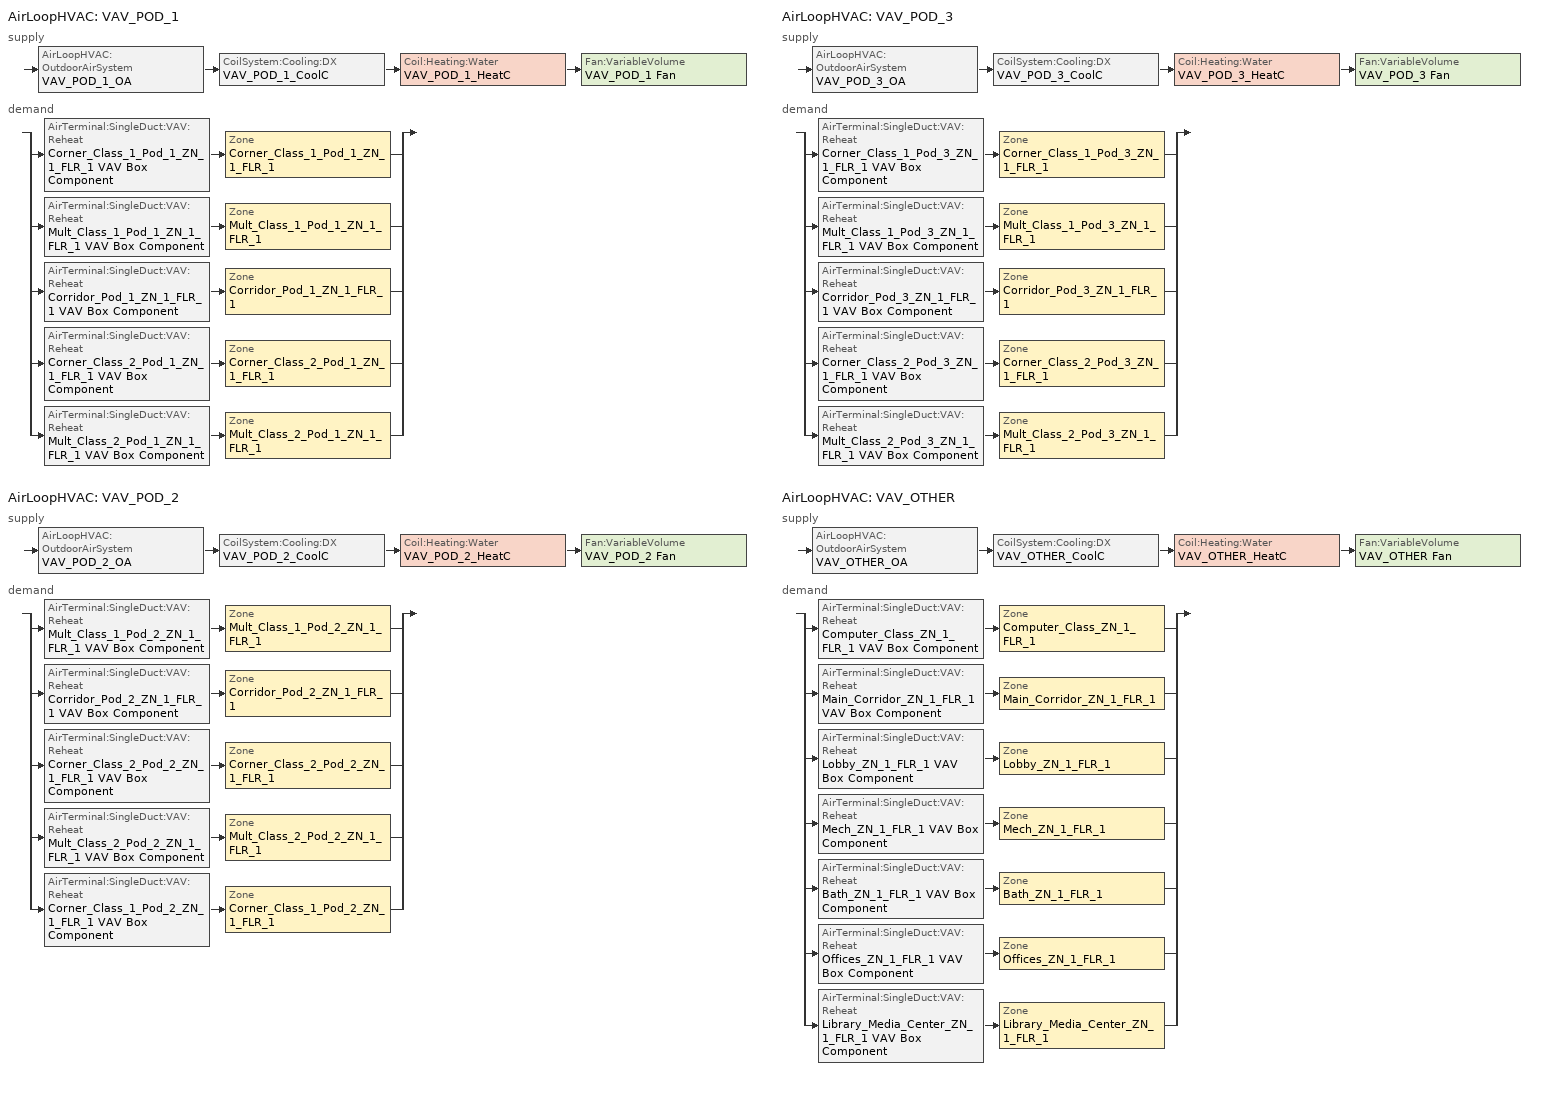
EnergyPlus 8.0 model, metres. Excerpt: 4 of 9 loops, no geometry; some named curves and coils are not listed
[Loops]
AirLoopHVAC 'VAV_POD_1'
 supply: AirLoopHVAC:OutdoorAirSystem 'VAV_POD_1_OA' > CoilSystem:Cooling:DX 'VAV_POD_1_CoolC' > Coil:Heating:Water 'VAV_POD_1_HeatC' > Fan:VariableVolume 'VAV_POD_1 Fan'
 demand: split
  | AirTerminal:SingleDuct:VAV:Reheat 'Corner_Class_1_Pod_1_ZN_1_FLR_1 VAV Box Component' > Zone 'Corner_Class_1_Pod_1_ZN_1_FLR_1'
  | AirTerminal:SingleDuct:VAV:Reheat 'Mult_Class_1_Pod_1_ZN_1_FLR_1 VAV Box Component' > Zone 'Mult_Class_1_Pod_1_ZN_1_FLR_1'
  | AirTerminal:SingleDuct:VAV:Reheat 'Corridor_Pod_1_ZN_1_FLR_1 VAV Box Component' > Zone 'Corridor_Pod_1_ZN_1_FLR_1'
  | AirTerminal:SingleDuct:VAV:Reheat 'Corner_Class_2_Pod_1_ZN_1_FLR_1 VAV Box Component' > Zone 'Corner_Class_2_Pod_1_ZN_1_FLR_1'
  | AirTerminal:SingleDuct:VAV:Reheat 'Mult_Class_2_Pod_1_ZN_1_FLR_1 VAV Box Component' > Zone 'Mult_Class_2_Pod_1_ZN_1_FLR_1'
AirLoopHVAC 'VAV_POD_2'
 supply: AirLoopHVAC:OutdoorAirSystem 'VAV_POD_2_OA' > CoilSystem:Cooling:DX 'VAV_POD_2_CoolC' > Coil:Heating:Water 'VAV_POD_2_HeatC' > Fan:VariableVolume 'VAV_POD_2 Fan'
 demand: split
  | AirTerminal:SingleDuct:VAV:Reheat 'Mult_Class_1_Pod_2_ZN_1_FLR_1 VAV Box Component' > Zone 'Mult_Class_1_Pod_2_ZN_1_FLR_1'
  | AirTerminal:SingleDuct:VAV:Reheat 'Corridor_Pod_2_ZN_1_FLR_1 VAV Box Component' > Zone 'Corridor_Pod_2_ZN_1_FLR_1'
  | AirTerminal:SingleDuct:VAV:Reheat 'Corner_Class_2_Pod_2_ZN_1_FLR_1 VAV Box Component' > Zone 'Corner_Class_2_Pod_2_ZN_1_FLR_1'
  | AirTerminal:SingleDuct:VAV:Reheat 'Mult_Class_2_Pod_2_ZN_1_FLR_1 VAV Box Component' > Zone 'Mult_Class_2_Pod_2_ZN_1_FLR_1'
  | AirTerminal:SingleDuct:VAV:Reheat 'Corner_Class_1_Pod_2_ZN_1_FLR_1 VAV Box Component' > Zone 'Corner_Class_1_Pod_2_ZN_1_FLR_1'
AirLoopHVAC 'VAV_POD_3'
 supply: AirLoopHVAC:OutdoorAirSystem 'VAV_POD_3_OA' > CoilSystem:Cooling:DX 'VAV_POD_3_CoolC' > Coil:Heating:Water 'VAV_POD_3_HeatC' > Fan:VariableVolume 'VAV_POD_3 Fan'
 demand: split
  | AirTerminal:SingleDuct:VAV:Reheat 'Corner_Class_1_Pod_3_ZN_1_FLR_1 VAV Box Component' > Zone 'Corner_Class_1_Pod_3_ZN_1_FLR_1'
  | AirTerminal:SingleDuct:VAV:Reheat 'Mult_Class_1_Pod_3_ZN_1_FLR_1 VAV Box Component' > Zone 'Mult_Class_1_Pod_3_ZN_1_FLR_1'
  | AirTerminal:SingleDuct:VAV:Reheat 'Corridor_Pod_3_ZN_1_FLR_1 VAV Box Component' > Zone 'Corridor_Pod_3_ZN_1_FLR_1'
  | AirTerminal:SingleDuct:VAV:Reheat 'Corner_Class_2_Pod_3_ZN_1_FLR_1 VAV Box Component' > Zone 'Corner_Class_2_Pod_3_ZN_1_FLR_1'
  | AirTerminal:SingleDuct:VAV:Reheat 'Mult_Class_2_Pod_3_ZN_1_FLR_1 VAV Box Component' > Zone 'Mult_Class_2_Pod_3_ZN_1_FLR_1'
AirLoopHVAC 'VAV_OTHER'
 supply: AirLoopHVAC:OutdoorAirSystem 'VAV_OTHER_OA' > CoilSystem:Cooling:DX 'VAV_OTHER_CoolC' > Coil:Heating:Water 'VAV_OTHER_HeatC' > Fan:VariableVolume 'VAV_OTHER Fan'
 demand: split
  | AirTerminal:SingleDuct:VAV:Reheat 'Computer_Class_ZN_1_FLR_1 VAV Box Component' > Zone 'Computer_Class_ZN_1_FLR_1'
  | AirTerminal:SingleDuct:VAV:Reheat 'Main_Corridor_ZN_1_FLR_1 VAV Box Component' > Zone 'Main_Corridor_ZN_1_FLR_1'
  | AirTerminal:SingleDuct:VAV:Reheat 'Lobby_ZN_1_FLR_1 VAV Box Component' > Zone 'Lobby_ZN_1_FLR_1'
  | AirTerminal:SingleDuct:VAV:Reheat 'Mech_ZN_1_FLR_1 VAV Box Component' > Zone 'Mech_ZN_1_FLR_1'
  | AirTerminal:SingleDuct:VAV:Reheat 'Bath_ZN_1_FLR_1 VAV Box Component' > Zone 'Bath_ZN_1_FLR_1'
  | AirTerminal:SingleDuct:VAV:Reheat 'Offices_ZN_1_FLR_1 VAV Box Component' > Zone 'Offices_ZN_1_FLR_1'
  | AirTerminal:SingleDuct:VAV:Reheat 'Library_Media_Center_ZN_1_FLR_1 VAV Box Component' > Zone 'Library_Media_Center_ZN_1_FLR_1'
[Sizing:Zone] Zone Cooling Design Supply Air Temperature Input Method=SupplyAirTemperature; Zone Cooling Design Supply Air Temperature {C}=12.8; Zone Heating Design Supply Air Temperature Input Method=SupplyAirTemperature; Zone Heating Design Supply Air Temperature {C}=40; Zone Cooling Design Supply Air Humidity Ratio {kg-H2O/kg-air}=0.007; Zone Heating Design Supply Air Humidity Ratio {kg-H2O/kg-air}=0.008; Zone Heating Sizing Factor=0; Zone Cooling Sizing Factor=0; Cooling Design Air Flow Rate {m3/s}=0; Cooling Minimum Air Flow {m3/s}=0; Cooling Minimum Air Flow Fraction=0; Heating Design Air Flow Method=DesignDay; Heating Design Air Flow Rate {m3/s}=0
Name | Design Specification Outdoor Air Object | Cooling Design Air Flow Method
Corner_Class_1_Pod_1_ZN_1_FLR_1 | SZ DSOA Corner_Class_1_Pod_1_ZN_1_FLR_1 | DesignDay
Mult_Class_1_Pod_1_ZN_1_FLR_1 | SZ DSOA Mult_Class_1_Pod_1_ZN_1_FLR_1 | DesignDay
Corridor_Pod_1_ZN_1_FLR_1 | SZ DSOA Corridor_Pod_1_ZN_1_FLR_1 | DesignDay
Corner_Class_2_Pod_1_ZN_1_FLR_1 | SZ DSOA Corner_Class_2_Pod_1_ZN_1_FLR_1 | DesignDay
Mult_Class_2_Pod_1_ZN_1_FLR_1 | SZ DSOA Mult_Class_2_Pod_1_ZN_1_FLR_1 | DesignDay
Corner_Class_1_Pod_2_ZN_1_FLR_1 | SZ DSOA Corner_Class_1_Pod_2_ZN_1_FLR_1 | DesignDay
Mult_Class_1_Pod_2_ZN_1_FLR_1 | SZ DSOA Mult_Class_1_Pod_2_ZN_1_FLR_1 | DesignDay
Corridor_Pod_2_ZN_1_FLR_1 | SZ DSOA Corridor_Pod_2_ZN_1_FLR_1 | DesignDay
Corner_Class_2_Pod_2_ZN_1_FLR_1 | SZ DSOA Corner_Class_2_Pod_2_ZN_1_FLR_1 | DesignDay
Mult_Class_2_Pod_2_ZN_1_FLR_1 | SZ DSOA Mult_Class_2_Pod_2_ZN_1_FLR_1 | DesignDay
Corner_Class_1_Pod_3_ZN_1_FLR_1 | SZ DSOA Corner_Class_1_Pod_3_ZN_1_FLR_1 | DesignDay
Mult_Class_1_Pod_3_ZN_1_FLR_1 | SZ DSOA Mult_Class_1_Pod_3_ZN_1_FLR_1 | DesignDay
Corridor_Pod_3_ZN_1_FLR_1 | SZ DSOA Corridor_Pod_3_ZN_1_FLR_1 | DesignDay
Corner_Class_2_Pod_3_ZN_1_FLR_1 | SZ DSOA Corner_Class_2_Pod_3_ZN_1_FLR_1 | DesignDay
Mult_Class_2_Pod_3_ZN_1_FLR_1 | SZ DSOA Mult_Class_2_Pod_3_ZN_1_FLR_1 | DesignDay
Computer_Class_ZN_1_FLR_1 | SZ DSOA Computer_Class_ZN_1_FLR_1 | DesignDay
Main_Corridor_ZN_1_FLR_1 | SZ DSOA Main_Corridor_ZN_1_FLR_1 | DesignDay
Lobby_ZN_1_FLR_1 | SZ DSOA Lobby_ZN_1_FLR_1 | DesignDay
Mech_ZN_1_FLR_1 | SZ DSOA Mech_ZN_1_FLR_1 | DesignDay
Bath_ZN_1_FLR_1 | SZ DSOA Bath_ZN_1_FLR_1 | DesignDayWithLimit
Offices_ZN_1_FLR_1 | SZ DSOA Offices_ZN_1_FLR_1 | DesignDay
Library_Media_Center_ZN_1_FLR_1 | SZ DSOA Library_Media_Center_ZN_1_FLR_1 | DesignDay
[DesignSpecification:OutdoorAir]
Name | Outdoor Air Method | Outdoor Air Flow per Zone Floor Area {m3/s-m2} | Zone Outdoor Air Method | Outdoor Air Flow per Person {m3/s-person}
SZ DSOA Corner_Class_1_Pod_1_ZN_1_FLR_1; SZ DSOA Mult_Class_1_Pod_1_ZN_1_FLR_1; SZ DSOA Corner_Class_2_Pod_1_ZN_1_FLR_1; SZ DSOA Mult_Class_2_Pod_1_ZN_1_FLR_1; SZ DSOA Corner_Class_1_Pod_2_ZN_1_FLR_1; SZ DSOA Mult_Class_1_Pod_2_ZN_1_FLR_1; SZ DSOA Corner_Class_2_Pod_2_ZN_1_FLR_1; SZ DSOA Mult_Class_2_Pod_2_ZN_1_FLR_1; SZ DSOA Corner_Class_1_Pod_3_ZN_1_FLR_1; SZ DSOA Mult_Class_1_Pod_3_ZN_1_FLR_1; SZ DSOA Corner_Class_2_Pod_3_ZN_1_FLR_1; SZ DSOA Mult_Class_2_Pod_3_ZN_1_FLR_1; SZ DSOA Computer_Class_ZN_1_FLR_1 | Flow/Area | 0.00187948
SZ DSOA Corridor_Pod_1_ZN_1_FLR_1; SZ DSOA Corridor_Pod_2_ZN_1_FLR_1; SZ DSOA Corridor_Pod_3_ZN_1_FLR_1; SZ DSOA Main_Corridor_ZN_1_FLR_1; SZ DSOA Lobby_ZN_1_FLR_1 | Flow/Area | 0.000304781
SZ DSOA Mech_ZN_1_FLR_1 | Flow/Area | 0
SZ DSOA Bath_ZN_1_FLR_1 | Flow/zone
SZ DSOA Offices_ZN_1_FLR_1 | Flow/Area | 0.000431773
SZ DSOA Library_Media_Center_ZN_1_FLR_1 | Flow/Area | 0.000863546
Classroom_OA_Design_Spec |  | 0.00060972 | Sum | 0.00472
Corridor_OA_Design_Spec; CM DSOA Main_Corridor_ZN_1_FLR_1; CM DSOA Lobby_ZN_1_FLR_1 |  | 0.000304781 | Sum | 1e-08
CM DSOA Computer_Class_ZN_1_FLR_1 |  | 0.00187948 | Sum | 1e-08
CM DSOA Mech_ZN_1_FLR_1 |  | 0 | Sum | 1e-08
CM DSOA Bath_ZN_1_FLR_1 |  |  | Sum | 1e-08
CM DSOA Offices_ZN_1_FLR_1 |  | 0.000431773 | Sum | 1e-08
CM DSOA Library_Media_Center_ZN_1_FLR_1 |  | 0.000863546 | Sum | 1e-08
[Fan:ZoneExhaust] Availability Schedule=Hours_of_operation; Maximum Flow Rate {m3/s}=0.283168
Name | Fan Efficiency | Pressure Rise {Pa} | Balanced Exhaust Fraction Schedule
Bath_ZN_1_FLR_1 Exhaust Fan | 0.385 | 125 | Bath_ZN_1_FLR_1 Exhaust Fan Balanced Exhaust Fraction Schedule
Library_Media_Center_ZN_1_FLR_1 Dummy Exhaust Fan | 1 | 0
[Sizing:System] Type of Load to Size On=Sensible; Minimum System Air Flow Ratio=0.3; Preheat Design Temperature {C}=7; Preheat Design Humidity Ratio {kgWater/kgDryAir}=0.008; Precool Design Temperature {C}=12.8; Precool Design Humidity Ratio {kgWater/kgDryAir}=0.008; Central Cooling Design Supply Air Temperature {C}=12.8; Central Heating Design Supply Air Temperature {C}=12.8; Sizing Option=Coincident; 100% Outdoor Air in Cooling=No; 100% Outdoor Air in Heating=No; Central Cooling Design Supply Air Humidity Ratio {kg-H2O/kg-Air}=0.007; Central Heating Design Supply Air Humidity Ratio {kgWater/kgDryAir}=0.008; Cooling Design Air Flow Method=DesignDay; Cooling Design Air Flow Rate {m3/s}=0; Heating Design Air Flow Method=DesignDay; Heating Design Air Flow Rate {m3/s}=0; System Outdoor Air Method=ZoneSum
Name | Design Outdoor Air Flow Rate {m3/s} | Design Outdoor Air Flow Rate {m3/s}  Aug 9, 2012 Change hard coded 1.341312 m3/s to a parm variable
VAV_POD_1 | 3.46166
VAV_POD_2 | 3.41484
VAV_POD_3 | 3.16905
VAV_OTHER |  | 1.76328
[ZoneControl:Thermostat] Control Type Schedule=Dual Zone Control Type Sched
Name | Zone or ZoneList | Control 1
Corner_Class_1_Pod_1_ZN_1_FLR_1 Thermostat | Corner_Class_1_Pod_1_ZN_1_FLR_1 | Corner_Class_1_Pod_1_ZN_1_FLR_1 DualSPSched
Mult_Class_1_Pod_1_ZN_1_FLR_1 Thermostat | Mult_Class_1_Pod_1_ZN_1_FLR_1 | Mult_Class_1_Pod_1_ZN_1_FLR_1 DualSPSched
Corridor_Pod_1_ZN_1_FLR_1 Thermostat | Corridor_Pod_1_ZN_1_FLR_1 | Corridor_Pod_1_ZN_1_FLR_1 DualSPSched
Corner_Class_2_Pod_1_ZN_1_FLR_1 Thermostat | Corner_Class_2_Pod_1_ZN_1_FLR_1 | Corner_Class_2_Pod_1_ZN_1_FLR_1 DualSPSched
Mult_Class_2_Pod_1_ZN_1_FLR_1 Thermostat | Mult_Class_2_Pod_1_ZN_1_FLR_1 | Mult_Class_2_Pod_1_ZN_1_FLR_1 DualSPSched
Corner_Class_1_Pod_2_ZN_1_FLR_1 Thermostat | Corner_Class_1_Pod_2_ZN_1_FLR_1 | Corner_Class_1_Pod_2_ZN_1_FLR_1 DualSPSched
Mult_Class_1_Pod_2_ZN_1_FLR_1 Thermostat | Mult_Class_1_Pod_2_ZN_1_FLR_1 | Mult_Class_1_Pod_2_ZN_1_FLR_1 DualSPSched
Corridor_Pod_2_ZN_1_FLR_1 Thermostat | Corridor_Pod_2_ZN_1_FLR_1 | Corridor_Pod_2_ZN_1_FLR_1 DualSPSched
Corner_Class_2_Pod_2_ZN_1_FLR_1 Thermostat | Corner_Class_2_Pod_2_ZN_1_FLR_1 | Corner_Class_2_Pod_2_ZN_1_FLR_1 DualSPSched
Mult_Class_2_Pod_2_ZN_1_FLR_1 Thermostat | Mult_Class_2_Pod_2_ZN_1_FLR_1 | Mult_Class_2_Pod_2_ZN_1_FLR_1 DualSPSched
Corner_Class_1_Pod_3_ZN_1_FLR_1 Thermostat | Corner_Class_1_Pod_3_ZN_1_FLR_1 | Corner_Class_1_Pod_3_ZN_1_FLR_1 DualSPSched
Mult_Class_1_Pod_3_ZN_1_FLR_1 Thermostat | Mult_Class_1_Pod_3_ZN_1_FLR_1 | Mult_Class_1_Pod_3_ZN_1_FLR_1 DualSPSched
Corridor_Pod_3_ZN_1_FLR_1 Thermostat | Corridor_Pod_3_ZN_1_FLR_1 | Corridor_Pod_3_ZN_1_FLR_1 DualSPSched
Corner_Class_2_Pod_3_ZN_1_FLR_1 Thermostat | Corner_Class_2_Pod_3_ZN_1_FLR_1 | Corner_Class_2_Pod_3_ZN_1_FLR_1 DualSPSched
Mult_Class_2_Pod_3_ZN_1_FLR_1 Thermostat | Mult_Class_2_Pod_3_ZN_1_FLR_1 | Mult_Class_2_Pod_3_ZN_1_FLR_1 DualSPSched
Computer_Class_ZN_1_FLR_1 Thermostat | Computer_Class_ZN_1_FLR_1 | Computer_Class_ZN_1_FLR_1 DualSPSched
Main_Corridor_ZN_1_FLR_1 Thermostat | Main_Corridor_ZN_1_FLR_1 | Main_Corridor_ZN_1_FLR_1 DualSPSched
Lobby_ZN_1_FLR_1 Thermostat | Lobby_ZN_1_FLR_1 | Lobby_ZN_1_FLR_1 DualSPSched
Mech_ZN_1_FLR_1 Thermostat | Mech_ZN_1_FLR_1 | Mech_ZN_1_FLR_1 DualSPSched
Bath_ZN_1_FLR_1 Thermostat | Bath_ZN_1_FLR_1 | Bath_ZN_1_FLR_1 DualSPSched
Offices_ZN_1_FLR_1 Thermostat | Offices_ZN_1_FLR_1 | Offices_ZN_1_FLR_1 DualSPSched
Library_Media_Center_ZN_1_FLR_1 Thermostat | Library_Media_Center_ZN_1_FLR_1 | Library_Media_Center_ZN_1_FLR_1 DualSPSched
[ThermostatSetpoint:DualSetpoint]
Name | Heating Setpoint Temperature Schedule | Cooling Setpoint Temperature Schedule
Corner_Class_1_Pod_1_ZN_1_FLR_1 DualSPSched; Mult_Class_1_Pod_1_ZN_1_FLR_1 DualSPSched; Corridor_Pod_1_ZN_1_FLR_1 DualSPSched; Corner_Class_2_Pod_1_ZN_1_FLR_1 DualSPSched; Mult_Class_2_Pod_1_ZN_1_FLR_1 DualSPSched; Corner_Class_1_Pod_2_ZN_1_FLR_1 DualSPSched; Mult_Class_1_Pod_2_ZN_1_FLR_1 DualSPSched; Corridor_Pod_2_ZN_1_FLR_1 DualSPSched; Corner_Class_2_Pod_2_ZN_1_FLR_1 DualSPSched; Mult_Class_2_Pod_2_ZN_1_FLR_1 DualSPSched; Corner_Class_1_Pod_3_ZN_1_FLR_1 DualSPSched; Mult_Class_1_Pod_3_ZN_1_FLR_1 DualSPSched; Corridor_Pod_3_ZN_1_FLR_1 DualSPSched; Corner_Class_2_Pod_3_ZN_1_FLR_1 DualSPSched; Mult_Class_2_Pod_3_ZN_1_FLR_1 DualSPSched; Computer_Class_ZN_1_FLR_1 DualSPSched; Main_Corridor_ZN_1_FLR_1 DualSPSched; Lobby_ZN_1_FLR_1 DualSPSched; Offices_ZN_1_FLR_1 DualSPSched; Library_Media_Center_ZN_1_FLR_1 DualSPSched | HTGSETP_SCH_YES_OPTIMUM | CLGSETP_SCH_YES_OPTIMUM
Mech_ZN_1_FLR_1 DualSPSched; Bath_ZN_1_FLR_1 DualSPSched | HTGSETP_SCH_Setback | CLGSETP_SCH_setup
[AirTerminal:SingleDuct:VAV:Reheat] Availability Schedule=ALWAYS_ON; Maximum Air Flow Rate {m3/s}=AUTOSIZE; Zone Minimum Air Flow Input Method=Constant; Maximum Hot Water or Steam Flow Rate {m3/s}=AUTOSIZE; Minimum Hot Water or Steam Flow Rate {m3/s}=0; Convergence Tolerance=0.001; Damper Heating Action=REVERSE; Maximum Flow Fraction During Reheat=0.5; Maximum Reheat Air Temperature {C}=40
Corner_Class_1_Pod_1_ZN_1_FLR_1 VAV Box Component: Constant Minimum Air Flow Fraction!- Heating Setpoint Temperature Schedule=0.5; Reheat Coil=Corner_Class_1_Pod_1_ZN_1_FLR_1 VAV Box Reheat Coil
Mult_Class_1_Pod_1_ZN_1_FLR_1 VAV Box Component: Reheat Coil=Mult_Class_1_Pod_1_ZN_1_FLR_1 VAV Box Reheat Coil; Constant Minimum Air Flow Fraction!- Heating Setpoint Temperature Schedule NameMi=0.651514
Corridor_Pod_1_ZN_1_FLR_1 VAV Box Component: Reheat Coil=Corridor_Pod_1_ZN_1_FLR_1 VAV Box Reheat Coil; Constant Minimum Air Flow Fractionu=0.2
Corner_Class_2_Pod_1_ZN_1_FLR_1 VAV Box Component: Constant Minimum Air Flow Fraction!- Heating Setpoint Temperature Schedule=0.5; Reheat Coil=Corner_Class_2_Pod_1_ZN_1_FLR_1 VAV Box Reheat Coil
Mult_Class_2_Pod_1_ZN_1_FLR_1 VAV Box Component: Reheat Coil=Mult_Class_2_Pod_1_ZN_1_FLR_1 VAV Box Reheat Coil; Constant Minimum Air Flow Fraction!- Heating Setpoint Temperature Schedule NameMi=0.858611
Corner_Class_1_Pod_2_ZN_1_FLR_1 VAV Box Component: Constant Minimum Air Flow Fraction!- Heating Setpoint Temperature Schedule=0.5; Reheat Coil=Corner_Class_1_Pod_2_ZN_1_FLR_1 VAV Box Reheat Coil
Mult_Class_1_Pod_2_ZN_1_FLR_1 VAV Box Component: Reheat Coil=Mult_Class_1_Pod_2_ZN_1_FLR_1 VAV Box Reheat Coil; Constant Minimum Air Flow Fraction!- Heating Setpoint Temperature Schedule NameMi=0.675337
Corridor_Pod_2_ZN_1_FLR_1 VAV Box Component: Reheat Coil=Corridor_Pod_2_ZN_1_FLR_1 VAV Box Reheat Coil; Constant Minimum Air Flow Fractionu=0.2
Corner_Class_2_Pod_2_ZN_1_FLR_1 VAV Box Component: Constant Minimum Air Flow Fraction!- Heating Setpoint Temperature Schedule=0.5; Reheat Coil=Corner_Class_2_Pod_2_ZN_1_FLR_1 VAV Box Reheat Coil
Mult_Class_2_Pod_2_ZN_1_FLR_1 VAV Box Component: Reheat Coil=Mult_Class_2_Pod_2_ZN_1_FLR_1 VAV Box Reheat Coil; Constant Minimum Air Flow Fraction!- Heating Setpoint Temperature Schedule NameMi=0.856888
Corner_Class_1_Pod_3_ZN_1_FLR_1 VAV Box Component: Constant Minimum Air Flow Fraction!- Heating Setpoint Temperature Schedule=0.5; Reheat Coil=Corner_Class_1_Pod_3_ZN_1_FLR_1 VAV Box Reheat Coil
Mult_Class_1_Pod_3_ZN_1_FLR_1 VAV Box Component: Reheat Coil=Mult_Class_1_Pod_3_ZN_1_FLR_1 VAV Box Reheat Coil; Constant Minimum Air Flow Fraction!- Heating Setpoint Temperature Schedule NameMi=0.627119
Corridor_Pod_3_ZN_1_FLR_1 VAV Box Component: Reheat Coil=Corridor_Pod_3_ZN_1_FLR_1 VAV Box Reheat Coil; Constant Minimum Air Flow Fractionu=0.2
Corner_Class_2_Pod_3_ZN_1_FLR_1 VAV Box Component: Constant Minimum Air Flow Fraction!- Heating Setpoint Temperature Schedule=0.5; Reheat Coil=Corner_Class_2_Pod_3_ZN_1_FLR_1 VAV Box Reheat Coil
Mult_Class_2_Pod_3_ZN_1_FLR_1 VAV Box Component: Reheat Coil=Mult_Class_2_Pod_3_ZN_1_FLR_1 VAV Box Reheat Coil; Constant Minimum Air Flow Fraction!- Heating Setpoint Temperature Schedule NameMi=0.858826
Computer_Class_ZN_1_FLR_1 VAV Box Component: Reheat Coil=Computer_Class_ZN_1_FLR_1 VAV Box Reheat Coil; Zone Minimum Air Flow FractionAi=1
Main_Corridor_ZN_1_FLR_1 VAV Box Component: Reheat Coil=Main_Corridor_ZN_1_FLR_1 VAV Box Reheat Coil; Zone Minimum Air Flow FractionAir=0.336322
Lobby_ZN_1_FLR_1 VAV Box Component: Reheat Coil=Lobby_ZN_1_FLR_1 VAV Box Reheat Coil; Zone Minimum Air Flow Fraction Fr=0.203567
Mech_ZN_1_FLR_1 VAV Box Component: Reheat Coil=Mech_ZN_1_FLR_1 VAV Box Reheat Coil; Zone Minimum Air Flow Fraction Fra=0.2
Bath_ZN_1_FLR_1 VAV Box Component: Reheat Coil=Bath_ZN_1_FLR_1 VAV Box Reheat Coil; Zone Minimum Air Flow Fraction Fra=0.2
Offices_ZN_1_FLR_1 VAV Box Component: Reheat Coil=Offices_ZN_1_FLR_1 VAV Box Reheat Coil; Zone Minimum Air Flow Fraction=0.27604
Library_Media_Center_ZN_1_FLR_1 VAV Box Component: Reheat Coil=Library_Media_Center_ZN_1_FLR_1 VAV Box Reheat Coil; Zone Minimum Air Flow Fraction!- Heating Setpoint Temperature Schedule NameMini=0.579947
[Zone equipment]
Corner_Class_1_Pod_1_ZN_1_FLR_1: Corner_Class_1_Pod_1_ZN_1_FLR_1 VAV Box Component
Mult_Class_1_Pod_1_ZN_1_FLR_1: Mult_Class_1_Pod_1_ZN_1_FLR_1 VAV Box Component
Corridor_Pod_1_ZN_1_FLR_1: Corridor_Pod_1_ZN_1_FLR_1 VAV Box Component
Corner_Class_2_Pod_1_ZN_1_FLR_1: Corner_Class_2_Pod_1_ZN_1_FLR_1 VAV Box Component
Mult_Class_2_Pod_1_ZN_1_FLR_1: Mult_Class_2_Pod_1_ZN_1_FLR_1 VAV Box Component
Corner_Class_1_Pod_2_ZN_1_FLR_1: Corner_Class_1_Pod_2_ZN_1_FLR_1 VAV Box Component
Mult_Class_1_Pod_2_ZN_1_FLR_1: Mult_Class_1_Pod_2_ZN_1_FLR_1 VAV Box Component
Corridor_Pod_2_ZN_1_FLR_1: Corridor_Pod_2_ZN_1_FLR_1 VAV Box Component
Corner_Class_2_Pod_2_ZN_1_FLR_1: Corner_Class_2_Pod_2_ZN_1_FLR_1 VAV Box Component
Mult_Class_2_Pod_2_ZN_1_FLR_1: Mult_Class_2_Pod_2_ZN_1_FLR_1 VAV Box Component
Corner_Class_1_Pod_3_ZN_1_FLR_1: Corner_Class_1_Pod_3_ZN_1_FLR_1 VAV Box Component
Mult_Class_1_Pod_3_ZN_1_FLR_1: Mult_Class_1_Pod_3_ZN_1_FLR_1 VAV Box Component
Corridor_Pod_3_ZN_1_FLR_1: Corridor_Pod_3_ZN_1_FLR_1 VAV Box Component
Corner_Class_2_Pod_3_ZN_1_FLR_1: Corner_Class_2_Pod_3_ZN_1_FLR_1 VAV Box Component
Mult_Class_2_Pod_3_ZN_1_FLR_1: Mult_Class_2_Pod_3_ZN_1_FLR_1 VAV Box Component
Computer_Class_ZN_1_FLR_1: Computer_Class_ZN_1_FLR_1 VAV Box Component
Main_Corridor_ZN_1_FLR_1: Main_Corridor_ZN_1_FLR_1 VAV Box Component
Lobby_ZN_1_FLR_1: Lobby_ZN_1_FLR_1 VAV Box Component
Mech_ZN_1_FLR_1: Mech_ZN_1_FLR_1 VAV Box Component
Bath_ZN_1_FLR_1: Bath_ZN_1_FLR_1 Exhaust Fan, Bath_ZN_1_FLR_1 VAV Box Component
Offices_ZN_1_FLR_1: Offices_ZN_1_FLR_1 VAV Box Component
Library_Media_Center_ZN_1_FLR_1: Library_Media_Center_ZN_1_FLR_1 Dummy Exhaust Fan, Library_Media_Center_ZN_1_FLR_1 VAV Box Component
[Fan:VariableVolume] Availability Schedule=HVACOperationSchd; Pressure Rise {Pa}=1389.42; Maximum Flow Rate {m3/s}=AUTOSIZE; Fan Power Minimum Flow Rate Input Method=Fraction; Fan Power Minimum Flow Fraction=0.25; Motor In Airstream Fraction=1; Fan Power Coefficient 1=0.0408; Fan Power Coefficient 2=0.088; Fan Power Coefficient 3=-0.0729; Fan Power Coefficient 4=0.9437; Fan Power Coefficient 5=0
Name | Fan Efficiency | Motor Efficiency
VAV_POD_1 Fan; VAV_POD_2 Fan; VAV_OTHER Fan | 0.6006 | 0.924
VAV_POD_3 Fan | 0.59605 | 0.917
[Coil:Cooling:DX:TwoSpeed] Availability Schedule=ALWAYS_ON; Rated High Speed Total Cooling Capacity {W}Sep 25, 2012: DX_TwoSpeedObject_from_VAV=AUTOSIZE; Rated High Speed Sensible Heat RatioSep 25, 2012: DX_TwoSpeedObject_from_VAV=AUTOSIZE; Rated High Speed Air Flow Rate {m3/s}Sep 25, 2012: DX_TwoSpeedObject_from_VAV=AUTOSIZE; Rated Low Speed Total Cooling Capacity {W}Sep 25, 2012: DX_TwoSpeedObject_from_VAV=AUTOSIZE; Rated Low Speed Sensible Heat RatioSep 25, 2012: DX_TwoSpeedObject_from_VAV=0.69; Rated Low Speed Air Flow Rate {m3/s}Sep 25, 2012: DX_TwoSpeedObject_from_VAV=AUTOSIZE
Name | Rated High Speed COPSep 25, 2012: DX_TwoSpeedObject_from_VAV | Total Cooling Capacity Function of Temperature Curve | Total Cooling Capacity Function of Flow Fraction Curve | Energy Input Ratio Function of Temperature Curve | Energy Input Ratio Function of Flow Fraction Curve | Part Load Fraction Correlation Curve | Rated Low Speed COPSep 25, 2012: DX_TwoSpeedObject_from_VAV | Low Speed Total Cooling Capacity Function of Temperature Curve | Low Speed Energy Input Ratio Function of Temperature Curve
VAV_POD_1_CoolC DXCoil | 3.73224 | VAV_POD_1_CoolCLennoxStandard10Ton_TGA120S2B_CapFT | VAV_POD_1_CoolCLennoxStandard10Ton_TGA120S2B_CapFF | VAV_POD_1_CoolCLennoxStandard10Ton_TGA120S2B_EIRFT | VAV_POD_1_CoolCLennoxStandard10Ton_TGA120S2B_EIRFFF | VAV_POD_1_CoolCLennoxStandard10Ton_TGA120S2B_PLR | 3.73224 | VAV_POD_1_CoolCLennoxStandard10Ton_TGA120S2B_CapFT | VAV_POD_1_CoolCLennoxStandard10Ton_TGA120S2B_EIRFT
VAV_POD_2_CoolC DXCoil | 3.73224 | VAV_POD_2_CoolCLennoxStandard10Ton_TGA120S2B_CapFT | VAV_POD_2_CoolCLennoxStandard10Ton_TGA120S2B_CapFF | VAV_POD_2_CoolCLennoxStandard10Ton_TGA120S2B_EIRFT | VAV_POD_2_CoolCLennoxStandard10Ton_TGA120S2B_EIRFFF | VAV_POD_2_CoolCLennoxStandard10Ton_TGA120S2B_PLR | 3.73224 | VAV_POD_2_CoolCLennoxStandard10Ton_TGA120S2B_CapFT | VAV_POD_2_CoolCLennoxStandard10Ton_TGA120S2B_EIRFT
VAV_POD_3_CoolC DXCoil | 3.73224 | VAV_POD_3_CoolCLennoxStandard10Ton_TGA120S2B_CapFT | VAV_POD_3_CoolCLennoxStandard10Ton_TGA120S2B_CapFF | VAV_POD_3_CoolCLennoxStandard10Ton_TGA120S2B_EIRFT | VAV_POD_3_CoolCLennoxStandard10Ton_TGA120S2B_EIRFFF | VAV_POD_3_CoolCLennoxStandard10Ton_TGA120S2B_PLR | 3.73224 | VAV_POD_3_CoolCLennoxStandard10Ton_TGA120S2B_CapFT | VAV_POD_3_CoolCLennoxStandard10Ton_TGA120S2B_EIRFT
VAV_OTHER_CoolC DXCoil | 3.39929 | VAV_OTHER_CoolCLennoxStandard10Ton_TGA120S2B_CapFT | VAV_OTHER_CoolCLennoxStandard10Ton_TGA120S2B_CapFF | VAV_OTHER_CoolCLennoxStandard10Ton_TGA120S2B_EIRFT | VAV_OTHER_CoolCLennoxStandard10Ton_TGA120S2B_EIRFFF | VAV_OTHER_CoolCLennoxStandard10Ton_TGA120S2B_PLR | 3.39929 | VAV_OTHER_CoolCLennoxStandard10Ton_TGA120S2B_CapFT | VAV_OTHER_CoolCLennoxStandard10Ton_TGA120S2B_EIRFT
[Coil:Heating:Water] Availability Schedule=ALWAYS_ON; U-Factor Times Area Value {W/K}=AUTOSIZE; Maximum Water Flow Rate {m3/s}=AUTOSIZE; Performance Input Method=UFactorTimesAreaAndDesignWaterFlowRate; Rated Capacity {W}=AUTOSIZE; Rated Inlet Water Temperature {C}=82.2; Rated Inlet Air Temperature {C}=12.8; Rated Outlet Water Temperature {C}=71.1; Rated Outlet Air Temperature {C}=40
VAV_POD_1_HeatC; VAV_POD_2_HeatC; VAV_POD_3_HeatC; VAV_OTHER_HeatC
[CoilSystem:Cooling:DX] Availability Schedule=ALWAYS_ON
Name | Cooling Coil
VAV_POD_1_CoolC | VAV_POD_1_CoolC DXCoil
VAV_POD_2_CoolC | VAV_POD_2_CoolC DXCoil
VAV_POD_3_CoolC | VAV_POD_3_CoolC DXCoil
VAV_OTHER_CoolC | VAV_OTHER_CoolC DXCoil
[Controller:WaterCoil] Control Variable=Temperature; Action=Normal; Actuator Variable=Flow; Controller Convergence Tolerance {deltaC}=0.0001; Maximum Actuated Flow {m3/s}=AUTOSIZE; Minimum Actuated Flow {m3/s}=0
VAV_POD_1_HeatC_Controller; VAV_POD_2_HeatC_Controller; VAV_POD_3_HeatC_Controller; VAV_OTHER_HeatC_Controller
[Controller:OutdoorAir] Maximum Outdoor Air Flow Rate {m3/s}=AUTOSIZE; Economizer Control Type=DifferentialDryBulb; Economizer Control Action Type=ModulateFlow; Lockout Type=NoLockout; Minimum Limit Type=FixedMinimum; Minimum Outdoor Air Schedule=MinOA_MotorizedDamper_Sched
Name | Minimum Outdoor Air Flow Rate {m3/s} | Mechanical Ventilation Controller | Minimum Outdoor Air Flow Rate {m3/s}                        !- Minimum Outdoor Air Flow Rate {m3/s}
VAV_POD_1_OA_Controller | 0 | VAV_POD_1_DCV
VAV_POD_2_OA_Controller |  | VAV_POD_2_DCV | 0
VAV_POD_3_OA_Controller | 0 | VAV_POD_3_DCV
VAV_OTHER_OA_Controller |  | VAV_OTHER_DCV | 0
[AirLoopHVAC] Design Supply Air Flow Rate {m3/s}=AUTOSIZE
VAV_POD_1; VAV_POD_2; VAV_POD_3; VAV_OTHER
[AvailabilityManager:NightCycle] Applicability Schedule=Always_On; Fan Schedule=HVACOperationSchd; Control Type=CycleOnAny; Thermostat Tolerance {deltaC}=1; Cycling Run Time {s}=1800
VAV_POD_1 Availability Manager; VAV_POD_2 Availability Manager; VAV_POD_3 Availability Manager; VAV_OTHER Availability Manager; PSZ-AC_2:5 Availability Manager; PSZ-AC_1:6 Availability Manager; PSZ-AC_2:7 Availability Manager
[SetpointManager:OutdoorAirReset] Control Variable=Temperature; Setpoint at Outdoor Low Temperature {C}=15.6; Outdoor Low Temperature {C}=10; Setpoint at Outdoor High Temperature {C}=12.8; Outdoor High Temperature {C}=21.1
Name | Setpoint Node or NodeList
VAV_POD_1 SAT setpoint | VAV_POD_1 Supply Equipment Outlet Node
VAV_POD_2 SAT setpoint | VAV_POD_2 Supply Equipment Outlet Node
VAV_POD_3 SAT setpoint | VAV_POD_3 Supply Equipment Outlet Node
VAV_Other SAT setpoint | VAV_Other Supply Equipment Outlet Node
[SetpointManager:MixedAir] Control Variable=Temperature
Name | Setpoint Node or NodeList
VAV_POD_1_CoolC SAT Manager | VAV_POD_1_CoolC-VAV_POD_1_HeatCNode
VAV_POD_1_HeatC SAT Manager | VAV_POD_1_HeatC-VAV_POD_1 FanNode
VAV_POD_1_OAMixed Air Temp Manager | VAV_POD_1_OA-VAV_POD_1_CoolCNode
VAV_POD_2_CoolC SAT Manager | VAV_POD_2_CoolC-VAV_POD_2_HeatCNode
VAV_POD_2_HeatC SAT Manager | VAV_POD_2_HeatC-VAV_POD_2 FanNode
VAV_POD_2_OAMixed Air Temp Manager | VAV_POD_2_OA-VAV_POD_2_CoolCNode
VAV_POD_3_CoolC SAT Manager | VAV_POD_3_CoolC-VAV_POD_3_HeatCNode
VAV_POD_3_HeatC SAT Manager | VAV_POD_3_HeatC-VAV_POD_3 FanNode
VAV_POD_3_OAMixed Air Temp Manager | VAV_POD_3_OA-VAV_POD_3_CoolCNode
VAV_OTHER_CoolC SAT Manager | VAV_OTHER_CoolC-VAV_OTHER_HeatCNode
VAV_OTHER_HeatC SAT Manager | VAV_OTHER_HeatC-VAV_OTHER FanNode
VAV_OTHER_OAMixed Air Temp Manager | VAV_OTHER_OA-VAV_OTHER_CoolCNode
[Refrigeration:CompressorRack] Heat Rejection Location=ZONE; Design Condenser Fan Power {W}=350; Condenser Type=AIRCOOLED
Name | Design Compressor Rack COP {W/W} | Compressor Rack COP Function of Temperature Curve | Condenser Fan Power Function of Temperature Curve | Refrigeration Case Name or WalkIn Name or CaseAndWalkInList
RACK1 | 1.5 | RACK1_RackCOPfTCurve | RACK1_RackCondFanCurve2 | RACK1CaseList
RACK2 | 3 | RACK2_RackCOPfTCurve |  | RACK2CaseList
[Controller:MechanicalVentilation]
VAV_POD_1_DCV: MinOA_MotorizedDamper_Sched, Yes, VentilationRateProcedure, Corner_Class_1_Pod_1_ZN_1_FLR_1, Classroom_OA_Design_Spec, Pod_Zones_Air_Distribution, Mult_Class_1_Pod_1_ZN_1_FLR_1, Classroom_OA_Design_Spec, Pod_Zones_Air_Distribution, Corridor_Pod_1_ZN_1_FLR_1, Corridor_OA_Design_Spec, Pod_Zones_Air_Distribution, Corner_Class_2_Pod_1_ZN_1_FLR_1, Classroom_OA_Design_Spec, Pod_Zones_Air_Distribution, Mult_Class_2_Pod_1_ZN_1_FLR_1, Classroom_OA_Design_Spec, Pod_Zones_Air_Distribution
VAV_POD_2_DCV: MinOA_MotorizedDamper_Sched, Yes, VentilationRateProcedure, Corner_Class_1_Pod_2_ZN_1_FLR_1, Classroom_OA_Design_Spec, Pod_Zones_Air_Distribution, Mult_Class_1_Pod_2_ZN_1_FLR_1, Classroom_OA_Design_Spec, Pod_Zones_Air_Distribution, Corridor_Pod_2_ZN_1_FLR_1, Corridor_OA_Design_Spec, Pod_Zones_Air_Distribution, Corner_Class_2_Pod_2_ZN_1_FLR_1, Classroom_OA_Design_Spec, Pod_Zones_Air_Distribution, Mult_Class_2_Pod_2_ZN_1_FLR_1, Classroom_OA_Design_Spec, Pod_Zones_Air_Distribution
VAV_OTHER_DCV: MinOA_MotorizedDamper_Sched, Yes, VentilationRateProcedure, Computer_Class_ZN_1_FLR_1, CM DSOA Computer_Class_ZN_1_FLR_1, CM DSZAD Computer_Class_ZN_1_FLR_1, Main_Corridor_ZN_1_FLR_1, CM DSOA Main_Corridor_ZN_1_FLR_1, CM DSZAD Main_Corridor_ZN_1_FLR_1, Lobby_ZN_1_FLR_1, CM DSOA Lobby_ZN_1_FLR_1, CM DSZAD Lobby_ZN_1_FLR_1, Mech_ZN_1_FLR_1, CM DSOA Mech_ZN_1_FLR_1, CM DSZAD Mech_ZN_1_FLR_1, Bath_ZN_1_FLR_1, CM DSOA Bath_ZN_1_FLR_1, CM DSZAD Bath_ZN_1_FLR_1, Offices_ZN_1_FLR_1, CM DSOA Offices_ZN_1_FLR_1, CM DSZAD Offices_ZN_1_FLR_1, Library_Media_Center_ZN_1_FLR_1, CM DSOA Library_Media_Center_ZN_1_FLR_1, CM DSZAD Library_Media_Center_ZN_1_FLR_1
VAV_POD_3_DCV: MinOA_MotorizedDamper_Sched, Yes, VentilationRateProcedure, Corner_Class_1_Pod_3_ZN_1_FLR_1, Classroom_OA_Design_Spec, Pod_Zones_Air_Distribution, Mult_Class_1_Pod_3_ZN_1_FLR_1, Classroom_OA_Design_Spec, Pod_Zones_Air_Distribution, Corridor_Pod_3_ZN_1_FLR_1, Corridor_OA_Design_Spec, Pod_Zones_Air_Distribution, Corner_Class_2_Pod_3_ZN_1_FLR_1, Classroom_OA_Design_Spec, Pod_Zones_Air_Distribution, Mult_Class_2_Pod_3_ZN_1_FLR_1, Classroom_OA_Design_Spec, Pod_Zones_Air_Distribution
[DesignSpecification:ZoneAirDistribution]
Pod_Zones_Air_Distribution; CM DSZAD Computer_Class_ZN_1_FLR_1: Zone Air Distribution Effectiveness in Cooling Mode 1=1; Zone Air Distribution Effectiveness in Heating Mode 1=1
CM DSZAD Main_Corridor_ZN_1_FLR_1: Zone Air Distribution Effectiveness in Cooling Mode 2=1; Zone Air Distribution Effectiveness in Heating Mode 2=1
CM DSZAD Lobby_ZN_1_FLR_1: Zone Air Distribution Effectiveness in Cooling Mode 3=1; Zone Air Distribution Effectiveness in Heating Mode 3=1
CM DSZAD Mech_ZN_1_FLR_1: Zone Air Distribution Effectiveness in Cooling Mode 4=1; Zone Air Distribution Effectiveness in Heating Mode 4=1
CM DSZAD Bath_ZN_1_FLR_1: Zone Air Distribution Effectiveness in Cooling Mode 5=1; Zone Air Distribution Effectiveness in Heating Mode 5=1
CM DSZAD Offices_ZN_1_FLR_1: Zone Air Distribution Effectiveness in Cooling Mode 6=1; Zone Air Distribution Effectiveness in Heating Mode 6=1
CM DSZAD Library_Media_Center_ZN_1_FLR_1: Zone Air Distribution Effectiveness in Cooling Mode 7=1; Zone Air Distribution Effectiveness in Heating Mode 7=1
[EnergyManagementSystem:Sensor]
Facility_Int_LTG: Output:Variable or Output:Meter=InteriorLights:Electricity
OAT_F: Output:Variable or Output:Meter=Site Outdoor Air Drybulb Temperature
cCL1_Pod_1_ZN_1_FLR_1_LSr: Output:Variable or Output:Meter=Zone Lights Electric Power; Output:Variable or Output:Meter Index Key=Corner_Class_1_Pod_1_ZN_1_FLR_1
cCL1_Pod_1_ZN_1_FLR_1_OSr: Output:Variable or Output:Meter=People Occupant Count; Output:Variable or Output:Meter Index Key=Corner_Class_1_Pod_1_ZN_1_FLR_1
mCl1_Pod_1_ZN_1_FLR_1_LSr: Output:Variable or Output:Meter=Zone Lights Electric Power; Output:Variable or Output:Meter Index Key=Mult_Class_1_Pod_1_ZN_1_FLR_1
mCl1_Pod_1_ZN_1_FLR_1_OSr: Output:Variable or Output:Meter=People Occupant Count; Output:Variable or Output:Meter Index Key=Mult_Class_1_Pod_1_ZN_1_FLR_1
cPOD1_ZN_1_FLR_1_LSr: Output:Variable or Output:Meter=Zone Lights Electric Power; Output:Variable or Output:Meter Index Key=Corridor_Pod_1_ZN_1_FLR_1
cPOD1_ZN_1_FLR_1_OSr; cPOD2_ZN_1_FLR_1_OSr; cPOD3_ZN_1_FLR_1_OSr: Output:Variable or Output:Meter=People Occupant Count; Output:Variable or Output:Meter Index Key Name and used "Corner_Class_1_Pod_1_ZN_1_FLR_1" Occupancy since this corridor is 0 people=Corner_Class_1_Pod_1_ZN_1_FLR_1
cCL2_Pod_1_ZN_1_FLR_1_LSr: Output:Variable or Output:Meter=Zone Lights Electric Power; Output:Variable or Output:Meter Index Key=Corner_Class_2_Pod_1_ZN_1_FLR_1
cCL2_Pod_1_ZN_1_FLR_1_OSr: Output:Variable or Output:Meter=People Occupant Count; Output:Variable or Output:Meter Index Key=Corner_Class_2_Pod_1_ZN_1_FLR_1
mCl2_Pod_1_ZN_1_FLR_1_LSr: Output:Variable or Output:Meter=Zone Lights Electric Power; Output:Variable or Output:Meter Index Key=Mult_Class_2_Pod_1_ZN_1_FLR_1
mCl2_Pod_1_ZN_1_FLR_1_OSr: Output:Variable or Output:Meter=People Occupant Count; Output:Variable or Output:Meter Index Key=Mult_Class_2_Pod_1_ZN_1_FLR_1
cCL1_Pod_2_ZN_1_FLR_1_LSr: Output:Variable or Output:Meter=Zone Lights Electric Power; Output:Variable or Output:Meter Index Key=Corner_Class_1_Pod_2_ZN_1_FLR_1
cCL1_Pod_2_ZN_1_FLR_1_OSr: Output:Variable or Output:Meter=People Occupant Count; Output:Variable or Output:Meter Index Key=Corner_Class_1_Pod_2_ZN_1_FLR_1
mCl1_Pod_2_ZN_1_FLR_1_LSr: Output:Variable or Output:Meter=Zone Lights Electric Power; Output:Variable or Output:Meter Index Key=Mult_Class_1_Pod_2_ZN_1_FLR_1
mCl1_Pod_2_ZN_1_FLR_1_OSr: Output:Variable or Output:Meter=People Occupant Count; Output:Variable or Output:Meter Index Key=Mult_Class_1_Pod_2_ZN_1_FLR_1
cPOD2_ZN_1_FLR_1_LSr: Output:Variable or Output:Meter=Zone Lights Electric Power; Output:Variable or Output:Meter Index Key=Corridor_Pod_2_ZN_1_FLR_1
cCL2_Pod_2_ZN_1_FLR_1_LSr: Output:Variable or Output:Meter=Zone Lights Electric Power; Output:Variable or Output:Meter Index Key=Corner_Class_2_Pod_2_ZN_1_FLR_1
cCL2_Pod_2_ZN_1_FLR_1_OSr: Output:Variable or Output:Meter=People Occupant Count; Output:Variable or Output:Meter Index Key=Corner_Class_2_Pod_2_ZN_1_FLR_1
mCl2_Pod_2_ZN_1_FLR_1_LSr: Output:Variable or Output:Meter=Zone Lights Electric Power; Output:Variable or Output:Meter Index Key=Mult_Class_2_Pod_2_ZN_1_FLR_1
mCl2_Pod_2_ZN_1_FLR_1_OSr: Output:Variable or Output:Meter=People Occupant Count; Output:Variable or Output:Meter Index Key=Mult_Class_2_Pod_2_ZN_1_FLR_1
cCL1_Pod_3_ZN_1_FLR_1_LSr: Output:Variable or Output:Meter=Zone Lights Electric Power; Output:Variable or Output:Meter Index Key=Corner_Class_1_Pod_3_ZN_1_FLR_1
cCL1_Pod_3_ZN_1_FLR_1_OSr: Output:Variable or Output:Meter=People Occupant Count; Output:Variable or Output:Meter Index Key=Corner_Class_1_Pod_3_ZN_1_FLR_1
mCl1_Pod_3_ZN_1_FLR_1_LSr: Output:Variable or Output:Meter=Zone Lights Electric Power; Output:Variable or Output:Meter Index Key=Mult_Class_1_Pod_3_ZN_1_FLR_1
mCl1_Pod_3_ZN_1_FLR_1_OSr: Output:Variable or Output:Meter=People Occupant Count; Output:Variable or Output:Meter Index Key=Mult_Class_1_Pod_3_ZN_1_FLR_1
cPOD3_ZN_1_FLR_1_LSr: Output:Variable or Output:Meter=Zone Lights Electric Power; Output:Variable or Output:Meter Index Key=Corridor_Pod_3_ZN_1_FLR_1
cCL2_Pod_3_ZN_1_FLR_1_LSr: Output:Variable or Output:Meter=Zone Lights Electric Power; Output:Variable or Output:Meter Index Key=Corner_Class_2_Pod_3_ZN_1_FLR_1
cCL2_Pod_3_ZN_1_FLR_1_OSr: Output:Variable or Output:Meter=People Occupant Count; Output:Variable or Output:Meter Index Key=Corner_Class_2_Pod_3_ZN_1_FLR_1
mCl2_Pod_3_ZN_1_FLR_1_LSr: Output:Variable or Output:Meter=Zone Lights Electric Power; Output:Variable or Output:Meter Index Key=Mult_Class_2_Pod_3_ZN_1_FLR_1
mCl2_Pod_3_ZN_1_FLR_1_OSr: Output:Variable or Output:Meter=People Occupant Count; Output:Variable or Output:Meter Index Key=Mult_Class_2_Pod_3_ZN_1_FLR_1
cPCLZN_1_FLR_1_LSr: Output:Variable or Output:Meter=Zone Lights Electric Power; Output:Variable or Output:Meter Index Key=Computer_Class_ZN_1_FLR_1
cPCLZN_1_FLR_1_OSr: Output:Variable or Output:Meter=People Occupant Count; Output:Variable or Output:Meter Index Key=Computer_Class_ZN_1_FLR_1
Main_Corridor_ZN_1_FLR_1_LSr: Output:Variable or Output:Meter=Zone Lights Electric Power; Output:Variable or Output:Meter Index Key=Main_Corridor_ZN_1_FLR_1
Main_Corridor_ZN_1_FLR_1_OSr; Lobby_ZN_1_FLR_1_OSr: Output:Variable or Output:Meter=People Occupant Count; Output:Variable or Output:Meter Index Key Name and used "Corner_Class_1_Pod_1_ZN_1_FLR_1" Occupancy since this lobby is 0 people=Corner_Class_1_Pod_1_ZN_1_FLR_1
Lobby_ZN_1_FLR_1_LSr: Output:Variable or Output:Meter=Zone Lights Electric Power; Output:Variable or Output:Meter Index Key=Lobby_ZN_1_FLR_1
Mech_ZN_1_FLR_1_LSr: Output:Variable or Output:Meter=Zone Lights Electric Power; Output:Variable or Output:Meter Index Key=Mech_ZN_1_FLR_1
Mech_ZN_1_FLR_1_OSr: Output:Variable or Output:Meter=People Occupant Count; Output:Variable or Output:Meter Index Key Name and used "Corner_Class_1_Pod_1_ZN_1_FLR_1" Occupancy since this Mechnical zone is 0 people=Corner_Class_1_Pod_1_ZN_1_FLR_1
Bath_ZN_1_FLR_1_LSr: Output:Variable or Output:Meter=Zone Lights Electric Power; Output:Variable or Output:Meter Index Key=Bath_ZN_1_FLR_1
Bath_ZN_1_FLR_1_OSr: Output:Variable or Output:Meter=People Occupant Count; Output:Variable or Output:Meter Index Key Name and used "Corner_Class_1_Pod_1_ZN_1_FLR_1" Occupancy since this Bath zone is 0 people=Corner_Class_1_Pod_1_ZN_1_FLR_1
Offices_ZN_1_FLR_1_LSr: Output:Variable or Output:Meter=Zone Lights Electric Power; Output:Variable or Output:Meter Index Key=Offices_ZN_1_FLR_1
Offices_ZN_1_FLR_1_OSr: Output:Variable or Output:Meter=People Occupant Count; Output:Variable or Output:Meter Index Key=Offices_ZN_1_FLR_1
LMC_ZN_1_FLR_1_LSr: Output:Variable or Output:Meter=Zone Lights Electric Power; Output:Variable or Output:Meter Index Key=Library_Media_Center_ZN_1_FLR_1
LMC_ZN_1_FLR_1_OSr: Output:Variable or Output:Meter=People Occupant Count; Output:Variable or Output:Meter Index Key=Library_Media_Center_ZN_1_FLR_1
[EnergyManagementSystem:InternalVariable] Internal Data Type=Zone Floor Area
Name | Internal Data Index Key
cCL1_Pod_1_ZN_1_FLR_1_Area | Corner_Class_1_Pod_1_ZN_1_FLR_1
mCl1_Pod_1_ZN_1_FLR_1_Area | Mult_Class_1_Pod_1_ZN_1_FLR_1
cPOD1_ZN_1_FLR_1_Area | Corridor_Pod_1_ZN_1_FLR_1
cCL2_Pod_1_ZN_1_FLR_1_Area | Corner_Class_2_Pod_1_ZN_1_FLR_1
mCl2_Pod_1_ZN_1_FLR_1_Area | Mult_Class_2_Pod_1_ZN_1_FLR_1
cCL1_Pod_2_ZN_1_FLR_1_Area | Corner_Class_1_Pod_2_ZN_1_FLR_1
mCl1_Pod_2_ZN_1_FLR_1_Area | Mult_Class_1_Pod_2_ZN_1_FLR_1
cPOD2_ZN_1_FLR_1_Area | Corridor_Pod_2_ZN_1_FLR_1
cCL2_Pod_2_ZN_1_FLR_1_Area | Corner_Class_2_Pod_2_ZN_1_FLR_1
mCl2_Pod_2_ZN_1_FLR_1_Area | Mult_Class_2_Pod_2_ZN_1_FLR_1
cCL1_Pod_3_ZN_1_FLR_1_Area | Corner_Class_1_Pod_3_ZN_1_FLR_1
mCl1_Pod_3_ZN_1_FLR_1_Area | Mult_Class_1_Pod_3_ZN_1_FLR_1
cPOD3_ZN_1_FLR_1_Area | Corridor_Pod_3_ZN_1_FLR_1
cCL2_Pod_3_ZN_1_FLR_1_Area | Corner_Class_2_Pod_3_ZN_1_FLR_1
mCl2_Pod_3_ZN_1_FLR_1_Area | Mult_Class_2_Pod_3_ZN_1_FLR_1
cPCLZN_1_FLR_1_Area | Computer_Class_ZN_1_FLR_1
Main_Corridor_ZN_1_FLR_1_Area | Main_Corridor_ZN_1_FLR_1
Lobby_ZN_1_FLR_1_Area | Lobby_ZN_1_FLR_1
Mech_ZN_1_FLR_1_Area | Mech_ZN_1_FLR_1
Bath_ZN_1_FLR_1_Area | Bath_ZN_1_FLR_1
Offices_ZN_1_FLR_1_Area | Offices_ZN_1_FLR_1
LMC_ZN_1_FLR_1_Area | Library_Media_Center_ZN_1_FLR_1
[Schedule:Compact]
ALWAYS_ON: Through: 12/31, For: AllDays, Until: 24:00, 1
Dual Zone Control Type Sched: Through: 12/31, For: AllDays, Until: 24:00, 4
Hours_of_operation; HVACOperationSchd; Bath_ZN_1_FLR_1 Exhaust Fan Balanced Exhaust Fraction Schedule: Through: 12/31, For: Weekdays SummerDesignDay WinterDesignDay, Until: 07:00, 0, Until: 21:00, 1, Until: 24:00, 0, For: WeekEnds Holidays AllOtherDays, Until: 24:00, 0
HTGSETP_SCH_YES_OPTIMUM: Through: 12/31, For: SummerDesignDay, Until: 24:00, 15.6, For: WinterDesignDay, Until: 24:00, 21, For: Weekdays, Until: 06:00, 15.6, Until: 07:00, 17.8, Until: 08:00, 20, Until: 21:00, 21, Until: 24:00, 15.6, For: WeekEnds Holidays AllOtherDays, Until: 24:00, 15.6
HTGSETP_SCH_Setback: Through: 12/31, For: SummerDesignDay, Until: 24:00, 15.6, For: WinterDesignDay, Until: 24:00, 21, For: Weekdays, Until: 09:00, 15.6, Until: 21:00, 15.6, Until: 24:00, 15.6, For: WeekEnds Holidays AllOtherDays, Until: 24:00, 15.6
CLGSETP_SCH_YES_OPTIMUM: Through: 12/31, For: SummerDesignDay, Until: 24:00, 24, For: WinterDesignDay, Until: 24:00, 26.7, For: Weekdays, Until: 06:00, 26.7, Until: 07:00, 25.6, Until: 08:00, 25, Until: 21:00, 24, Until: 24:00, 26.7, For: WeekEnds Holidays AllOtherDays, Until: 24:00, 26.7
CLGSETP_SCH_Setup: Through: 12/31, For: SummerDesignDay, Until: 24:00, 24, For: WinterDesignDay, Until: 24:00, 26.7, For: Weekdays, Until: 24:00, 26.7, For: WeekEnds Holidays AllOtherDays, Until: 09:00, 26.7, Until: 19:00, 26.7, Until: 24:00, 26.7
MinOA_MotorizedDamper_Sched: Through: 12/31, For: Weekdays SummerDesignDay WinterDesignDay, Until: 08:00, 0, Until: 21:00, 1, Until: 24:00, 0, For: WeekEnds Holidays AllOtherDays, Until: 24:00, 0
[Curve:Quadratic]
Name | Coefficient1 Constant | Coefficient2 x | Coefficient3 x**2 | Minimum Value of x | Maximum Value of x
VAV_POD_1_CoolCLennoxStandard10Ton_TGA120S2B_CapFF; VAV_POD_2_CoolCLennoxStandard10Ton_TGA120S2B_CapFF; VAV_POD_3_CoolCLennoxStandard10Ton_TGA120S2B_CapFF; VAV_OTHER_CoolCLennoxStandard10Ton_TGA120S2B_CapFF | 0.77136 | 0.34053 | -0.11088 | 0.75918 | 1.13877
VAV_POD_1_CoolCLennoxStandard10Ton_TGA120S2B_EIRFFF; VAV_POD_2_CoolCLennoxStandard10Ton_TGA120S2B_EIRFFF; VAV_POD_3_CoolCLennoxStandard10Ton_TGA120S2B_EIRFFF; VAV_OTHER_CoolCLennoxStandard10Ton_TGA120S2B_EIRFFF | 1.2055 | -0.32953 | 0.12308 | 0.75918 | 1.13877
VAV_POD_1_CoolCLennoxStandard10Ton_TGA120S2B_PLR; VAV_POD_2_CoolCLennoxStandard10Ton_TGA120S2B_PLR; VAV_POD_3_CoolCLennoxStandard10Ton_TGA120S2B_PLR; VAV_OTHER_CoolCLennoxStandard10Ton_TGA120S2B_PLR | 0.771 | 0.229 | 0 | 0 | 1
[Curve:Biquadratic] Minimum Value of x=17; Maximum Value of x=22; Minimum Value of y=29; Maximum Value of y=46
Name | Coefficient1 Constant | Coefficient2 x | Coefficient3 x**2 | Coefficient4 y | Coefficient5 y**2 | Coefficient6 x*y
VAV_POD_1_CoolCLennoxStandard10Ton_TGA120S2B_CapFT; VAV_POD_2_CoolCLennoxStandard10Ton_TGA120S2B_CapFT; VAV_POD_3_CoolCLennoxStandard10Ton_TGA120S2B_CapFT; VAV_OTHER_CoolCLennoxStandard10Ton_TGA120S2B_CapFT | 0.42415 | 0.04426 | -0.00042 | 0.00333 | -0.00008 | -0.00021
VAV_POD_1_CoolCLennoxStandard10Ton_TGA120S2B_EIRFT; VAV_POD_2_CoolCLennoxStandard10Ton_TGA120S2B_EIRFT; VAV_POD_3_CoolCLennoxStandard10Ton_TGA120S2B_EIRFT; VAV_OTHER_CoolCLennoxStandard10Ton_TGA120S2B_EIRFT | 1.23649 | -0.02431 | 0.00057 | -0.01434 | 0.00063 | -0.00038
